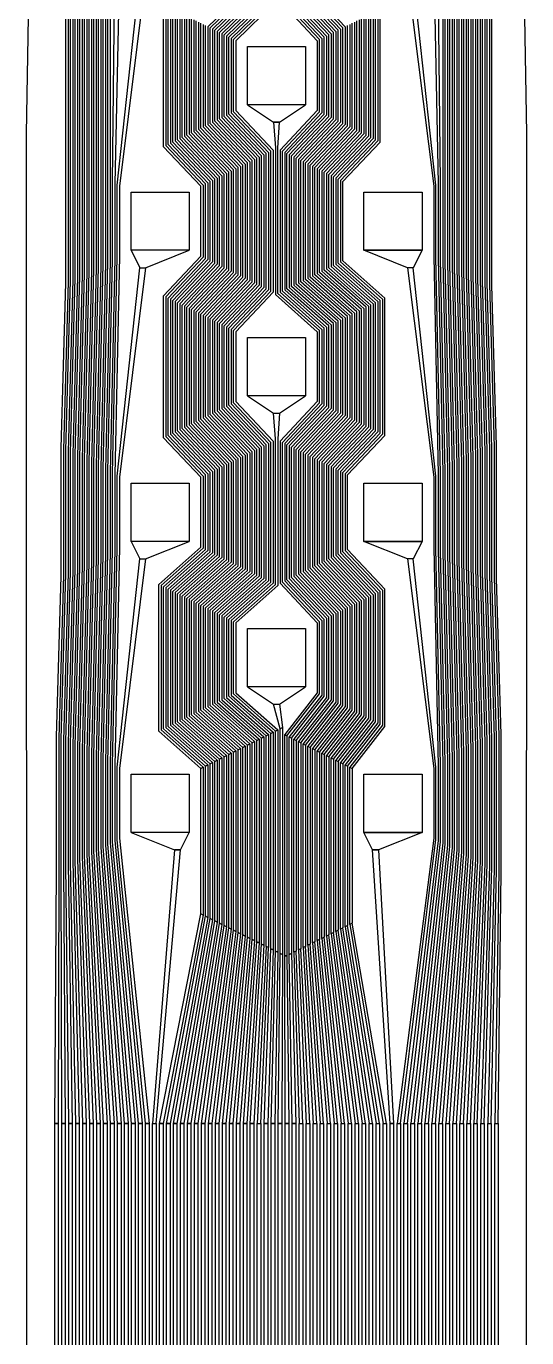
# Model space of a CAD drawing. Header units: inches. Extents: x 115980 to 170179, y 57000 to 74333.
# Drawn here: x 120793.8 to 120879.8, y 66283.9 to 66509.2 of the extents above; entities that cross this region are included whole.
import ezdxf

# ---------------------------------------------------------------- set-up
doc = ezdxf.new("R2010")
doc.units = ezdxf.units.IN
doc.header["$MEASUREMENT"] = 0
for name, color, linetype in [('metal', 221, 'Continuous'), ('nitride window', 40, 'Continuous'), ('profile', 140, 'Continuous')]:
    doc.layers.add(name, color=color, linetype=linetype)

msp = doc.modelspace()

# ---------------------------------------------------------------- linework, layer by layer
at = {"layer": 'metal'}
for points in [[(120813.32, 66567.69), (120814.32, 66567.69), (120809.82, 66531.69), (120809.82, 66519.69), (120809.02, 66482.09), (120809.02, 66469.29), (120808.22, 66432.49), (120808.22, 66418.89), (120807.42, 66382.89), (120807.42, 66368.49), (120811.32, 66320.69), (120810.72, 66320.69), (120807.02, 66368.29), (120807.02, 66383.09), (120807.82, 66418.69), (120807.82, 66432.69), (120808.62, 66469.09), (120808.62, 66482.29), (120809.02, 66519.29), (120809.02, 66532.09), (120813.32, 66567.69)], [(120860.32, 66567.69), (120859.32, 66567.69), (120863.82, 66531.69), (120863.82, 66519.69), (120864.62, 66482.09), (120864.62, 66469.29), (120865.42, 66432.49), (120865.42, 66418.89), (120866.22, 66382.89), (120866.22, 66368.49), (120861.12, 66320.69), (120861.72, 66320.69), (120866.62, 66368.29), (120866.62, 66383.09), (120865.82, 66418.69), (120865.82, 66432.69), (120865.02, 66469.09), (120865.02, 66482.29), (120864.62, 66519.29), (120864.62, 66532.09), (120860.32, 66567.69)], [(120813.32, 66517.69), (120814.32, 66517.69), (120809.82, 66481.69), (120809.82, 66469.69), (120809.02, 66432.09), (120809.02, 66419.29), (120808.22, 66382.49), (120808.22, 66368.89), (120812.52, 66320.69), (120811.92, 66320.69), (120807.82, 66368.69), (120807.82, 66382.69), (120808.62, 66419.09), (120808.62, 66432.29), (120809.42, 66469.49), (120809.42, 66481.89), (120813.32, 66517.69)], [(120860.32, 66517.69), (120859.32, 66517.69), (120863.82, 66481.69), (120863.82, 66469.69), (120864.62, 66432.09), (120864.62, 66419.29), (120865.42, 66382.49), (120865.42, 66368.89), (120859.92, 66320.69), (120860.52, 66320.69), (120865.82, 66368.69), (120865.82, 66382.69), (120865.02, 66419.09), (120865.02, 66432.29), (120864.22, 66469.49), (120864.22, 66481.89), (120860.32, 66517.69)], [(120831.82, 66505.69), (120841.82, 66505.69), (120841.82, 66495.69), (120831.82, 66495.69)], [(120841.82, 66495.69), (120831.82, 66495.69), (120836.32, 66492.69), (120837.32, 66492.69), (120841.82, 66495.69)], [(120837.32, 66492.69), (120836.32, 66492.69), (120836.62, 66488.29), (120836.62, 66463.09), (120843.82, 66456.69), (120843.82, 66444.69), (120837.42, 66437.89), (120837.42, 66413.49), (120843.82, 66406.69), (120843.82, 66394.69), (120838.22, 66387.49), (120838.62, 66387.29), (120844.22, 66394.49), (120844.22, 66406.89), (120837.82, 66413.69), (120837.82, 66437.69), (120844.22, 66444.49), (120844.22, 66456.89), (120837.02, 66463.29), (120837.02, 66488.29), (120837.32, 66492.69)], [(120811.82, 66480.69), (120821.82, 66480.69), (120821.82, 66470.69), (120811.82, 66470.69)], [(120851.82, 66480.69), (120861.82, 66480.69), (120861.82, 66470.69), (120851.82, 66470.69)], [(120821.82, 66470.69), (120811.82, 66470.69), (120813.32, 66467.69), (120814.32, 66467.69), (120821.82, 66470.69)], [(120851.82, 66470.69), (120861.82, 66470.69), (120860.32, 66467.69), (120859.32, 66467.69), (120851.82, 66470.69)], [(120813.32, 66467.69), (120814.32, 66467.69), (120809.82, 66431.69), (120809.82, 66419.69), (120809.02, 66382.09), (120809.02, 66369.29), (120813.72, 66320.69), (120813.12, 66320.69), (120808.62, 66369.09), (120808.62, 66382.29), (120809.42, 66419.49), (120809.42, 66431.89), (120813.32, 66467.69)], [(120860.32, 66467.69), (120859.32, 66467.69), (120863.82, 66431.69), (120863.82, 66419.69), (120864.62, 66382.09), (120864.62, 66369.29), (120858.72, 66320.69), (120859.32, 66320.69), (120865.02, 66369.09), (120865.02, 66382.29), (120864.22, 66419.49), (120864.22, 66431.89), (120860.32, 66467.69)], [(120831.82, 66455.69), (120841.82, 66455.69), (120841.82, 66445.69), (120831.82, 66445.69)], [(120841.82, 66445.69), (120831.82, 66445.69), (120836.32, 66442.69), (120837.32, 66442.69), (120841.82, 66445.69)], [(120836.32, 66442.69), (120837.32, 66442.69), (120837.02, 66438.29), (120837.02, 66413.09), (120829.82, 66406.69), (120829.82, 66394.69), (120837.02, 66388.29), (120836.62, 66388.09), (120829.42, 66394.49), (120829.42, 66406.89), (120836.62, 66413.29), (120836.62, 66438.29), (120836.32, 66442.69)], [(120811.82, 66430.69), (120821.82, 66430.69), (120821.82, 66420.69), (120811.82, 66420.69)], [(120851.82, 66430.69), (120861.82, 66430.69), (120861.82, 66420.69), (120851.82, 66420.69)], [(120821.82, 66420.69), (120811.82, 66420.69), (120813.32, 66417.69), (120814.32, 66417.69), (120821.82, 66420.69)], [(120851.82, 66420.69), (120861.82, 66420.69), (120860.32, 66417.69), (120859.32, 66417.69), (120851.82, 66420.69)], [(120813.32, 66417.69), (120814.32, 66417.69), (120809.82, 66381.69), (120809.82, 66369.69), (120814.92, 66320.69), (120814.32, 66320.69), (120809.42, 66369.49), (120809.42, 66381.89), (120813.32, 66417.69)], [(120860.32, 66417.69), (120859.32, 66417.69), (120863.82, 66381.69), (120863.82, 66369.69), (120857.52, 66320.69), (120858.12, 66320.69), (120864.22, 66369.49), (120864.22, 66381.89), (120860.32, 66417.69)], [(120831.82, 66405.69), (120841.82, 66405.69), (120841.82, 66395.69), (120831.82, 66395.69)], [(120841.82, 66395.69), (120831.82, 66395.69), (120836.32, 66392.69), (120837.32, 66392.69), (120841.82, 66395.69)], [(120836.32, 66392.69), (120837.32, 66392.69), (120837.82, 66388.69), (120837.42, 66388.49)], [(120834.22, 66386.89), (120834.62, 66387.09), (120834.62, 66351.29), (120834.22, 66351.49)], [(120835.02, 66387.29), (120835.42, 66387.49), (120835.42, 66350.89), (120835.02, 66351.09)], [(120835.82, 66387.69), (120836.22, 66387.89), (120836.22, 66350.49), (120835.82, 66350.69)], [(120836.62, 66388.09), (120837.02, 66388.29), (120837.02, 66350.09), (120836.62, 66350.29)], [(120837.42, 66388.49), (120837.82, 66388.69), (120837.82, 66349.69), (120837.42, 66349.89)], [(120838.22, 66387.49), (120838.62, 66387.29), (120838.62, 66349.49), (120838.22, 66349.49)], [(120839.02, 66387.09), (120839.42, 66386.89), (120839.42, 66349.89), (120839.02, 66349.69)], [(120830.22, 66384.89), (120830.62, 66385.09), (120830.62, 66353.29), (120830.22, 66353.49)], [(120831.02, 66385.29), (120831.42, 66385.49), (120831.42, 66352.89), (120831.02, 66353.09)], [(120831.82, 66385.69), (120832.22, 66385.89), (120832.22, 66352.49), (120831.82, 66352.69)], [(120832.62, 66386.09), (120833.02, 66386.29), (120833.02, 66352.09), (120832.62, 66352.29)], [(120833.42, 66386.49), (120833.82, 66386.69), (120833.82, 66351.69), (120833.42, 66351.89)], [(120839.82, 66386.69), (120840.22, 66386.49), (120840.22, 66350.29), (120839.82, 66350.09)], [(120840.62, 66386.29), (120841.02, 66386.09), (120841.02, 66350.69), (120840.62, 66350.49)], [(120841.42, 66385.89), (120841.82, 66385.69), (120841.82, 66351.09), (120841.42, 66350.89)], [(120842.22, 66385.49), (120842.62, 66385.29), (120842.62, 66351.49), (120842.22, 66351.29)], [(120843.02, 66385.09), (120843.42, 66384.89), (120843.42, 66351.89), (120843.02, 66351.69)], [(120825.42, 66382.49), (120825.82, 66382.69), (120825.82, 66355.69), (120825.42, 66355.89)], [(120826.22, 66382.89), (120826.62, 66383.09), (120826.62, 66355.29), (120826.22, 66355.49)], [(120827.02, 66383.29), (120827.42, 66383.49), (120827.42, 66354.89), (120827.02, 66355.09)], [(120827.82, 66383.69), (120828.22, 66383.89), (120828.22, 66354.49), (120827.82, 66354.69)], [(120828.62, 66384.09), (120829.02, 66384.29), (120829.02, 66354.09), (120828.62, 66354.29)], [(120829.42, 66384.49), (120829.82, 66384.69), (120829.82, 66353.69), (120829.42, 66353.89)], [(120843.82, 66384.69), (120844.22, 66384.49), (120844.22, 66352.29), (120843.82, 66352.09)], [(120844.62, 66384.29), (120845.02, 66384.09), (120845.02, 66352.69), (120844.62, 66352.49)], [(120845.42, 66383.89), (120845.82, 66383.69), (120845.82, 66353.09), (120845.42, 66352.89)], [(120846.22, 66383.49), (120846.62, 66383.29), (120846.62, 66353.49), (120846.22, 66353.29)], [(120847.02, 66383.09), (120847.42, 66382.89), (120847.42, 66353.89), (120847.02, 66353.69)], [(120847.82, 66382.69), (120848.22, 66382.49), (120848.22, 66354.29), (120847.82, 66354.09)], [(120811.82, 66380.69), (120821.82, 66380.69), (120821.82, 66370.69), (120811.82, 66370.69)], [(120823.82, 66381.69), (120824.22, 66381.89), (120824.22, 66356.49), (120823.82, 66356.69)], [(120824.62, 66382.09), (120825.02, 66382.29), (120825.02, 66356.09), (120824.62, 66356.29)], [(120848.62, 66382.29), (120849.02, 66382.09), (120849.02, 66354.69), (120848.62, 66354.49)], [(120849.42, 66381.89), (120849.82, 66381.69), (120849.82, 66355.09), (120849.42, 66354.89)], [(120851.82, 66380.69), (120861.82, 66380.69), (120861.82, 66370.69), (120851.82, 66370.69)], [(120821.82, 66370.69), (120811.82, 66370.69), (120819.32, 66367.69), (120820.32, 66367.69), (120821.82, 66370.69)], [(120851.82, 66370.69), (120861.82, 66370.69), (120854.32, 66367.69), (120853.32, 66367.69), (120851.82, 66370.69)], [(120820.32, 66367.69), (120819.32, 66367.69), (120815.52, 66320.69), (120816.12, 66320.69)], [(120853.32, 66367.69), (120854.32, 66367.69), (120856.92, 66320.69), (120856.32, 66320.69)], [(120823.82, 66356.69), (120824.22, 66356.49), (120817.32, 66320.69), (120816.72, 66320.69)], [(120824.62, 66356.29), (120825.02, 66356.09), (120818.52, 66320.69), (120817.92, 66320.69)], [(120825.42, 66355.89), (120825.82, 66355.69), (120819.72, 66320.69), (120819.12, 66320.69)], [(120826.22, 66355.49), (120826.62, 66355.29), (120820.92, 66320.69), (120820.32, 66320.69)], [(120827.02, 66355.09), (120827.42, 66354.89), (120822.12, 66320.69), (120821.52, 66320.69)], [(120827.82, 66354.69), (120828.22, 66354.49), (120823.32, 66320.69), (120822.72, 66320.69)], [(120828.62, 66354.29), (120829.02, 66354.09), (120824.52, 66320.69), (120823.92, 66320.69)], [(120829.42, 66353.89), (120829.82, 66353.69), (120825.72, 66320.69), (120825.12, 66320.69)], [(120830.22, 66353.49), (120830.62, 66353.29), (120826.92, 66320.69), (120826.32, 66320.69)], [(120846.62, 66353.49), (120846.22, 66353.29), (120850.32, 66320.69), (120850.92, 66320.69)], [(120847.42, 66353.89), (120847.02, 66353.69), (120851.52, 66320.69), (120852.12, 66320.69)], [(120848.22, 66354.29), (120847.82, 66354.09), (120852.72, 66320.69), (120853.32, 66320.69)], [(120849.02, 66354.69), (120848.62, 66354.49), (120853.92, 66320.69), (120854.52, 66320.69)], [(120849.82, 66355.09), (120849.42, 66354.89), (120855.12, 66320.69), (120855.72, 66320.69)], [(120831.02, 66353.09), (120831.42, 66352.89), (120828.12, 66320.69), (120827.52, 66320.69)], [(120831.82, 66352.69), (120832.22, 66352.49), (120829.32, 66320.69), (120828.72, 66320.69)], [(120832.62, 66352.29), (120833.02, 66352.09), (120830.52, 66320.69), (120829.92, 66320.69)], [(120831.72, 66320.69), (120831.12, 66320.69), (120833.42, 66351.89), (120833.82, 66351.69)], [(120834.22, 66351.49), (120834.62, 66351.29), (120832.92, 66320.69), (120832.32, 66320.69)], [(120833.52, 66320.69), (120834.12, 66320.69), (120835.42, 66350.89), (120835.02, 66351.09)], [(120841.82, 66351.09), (120841.42, 66350.89), (120843.12, 66320.69), (120843.72, 66320.69)], [(120842.62, 66351.49), (120842.22, 66351.29), (120844.32, 66320.69), (120844.92, 66320.69)], [(120843.42, 66351.89), (120843.02, 66351.69), (120845.52, 66320.69), (120846.12, 66320.69)], [(120844.22, 66352.29), (120843.82, 66352.09), (120846.72, 66320.69), (120847.32, 66320.69)], [(120845.02, 66352.69), (120844.62, 66352.49), (120847.92, 66320.69), (120848.52, 66320.69)], [(120845.82, 66353.09), (120845.42, 66352.89), (120849.12, 66320.69), (120849.72, 66320.69)], [(120835.82, 66350.69), (120836.22, 66350.49), (120835.32, 66320.69), (120834.72, 66320.69)], [(120836.62, 66350.29), (120837.02, 66350.09), (120836.52, 66320.69), (120835.92, 66320.69)], [(120837.42, 66349.89), (120837.82, 66349.69), (120837.72, 66320.69), (120837.12, 66320.69)], [(120838.22, 66349.49), (120838.62, 66349.49), (120838.92, 66320.69), (120838.32, 66320.69)], [(120839.02, 66349.69), (120839.42, 66349.89), (120840.12, 66320.69), (120839.52, 66320.69)], [(120840.72, 66320.69), (120841.32, 66320.69), (120840.22, 66350.29), (120839.82, 66350.09)], [(120841.02, 66350.69), (120840.62, 66350.49), (120841.92, 66320.69), (120842.52, 66320.69)], [(120798.72, 66320.69), (120799.32, 66320.69), (120799.32, 60510.69), (120798.72, 60510.69)], [(120799.92, 66320.69), (120800.52, 66320.69), (120800.52, 60510.69), (120799.92, 60510.69)], [(120801.12, 66320.69), (120801.72, 66320.69), (120801.72, 60510.69), (120801.12, 60510.69)], [(120802.32, 66320.69), (120802.92, 66320.69), (120802.92, 60510.69), (120802.32, 60510.69)], [(120803.52, 66320.69), (120804.12, 66320.69), (120804.12, 60510.69), (120803.52, 60510.69)], [(120804.72, 66320.69), (120805.32, 66320.69), (120805.32, 60510.69), (120804.72, 60510.69)], [(120805.92, 66320.69), (120806.52, 66320.69), (120806.52, 60510.69), (120805.92, 60510.69)], [(120807.12, 66320.69), (120807.72, 66320.69), (120807.72, 60510.69), (120807.12, 60510.69)], [(120808.32, 66320.69), (120808.92, 66320.69), (120808.92, 60510.69), (120808.32, 60510.69)], [(120809.52, 66320.69), (120810.12, 66320.69), (120810.12, 60510.69), (120809.52, 60510.69)], [(120810.72, 66320.69), (120811.32, 66320.69), (120811.32, 60510.69), (120810.72, 60510.69)], [(120811.92, 66320.69), (120812.52, 66320.69), (120812.52, 60510.69), (120811.92, 60510.69)], [(120813.12, 66320.69), (120813.72, 66320.69), (120813.72, 60510.69), (120813.12, 60510.69)], [(120814.32, 66320.69), (120814.92, 66320.69), (120814.92, 60510.69), (120814.32, 60510.69)], [(120815.52, 66320.69), (120816.12, 66320.69), (120816.12, 60510.69), (120815.52, 60510.69)], [(120816.72, 66320.69), (120817.32, 66320.69), (120817.32, 60510.69), (120816.72, 60510.69)], [(120817.92, 66320.69), (120818.52, 66320.69), (120818.52, 60510.69), (120817.92, 60510.69)], [(120819.12, 66320.69), (120819.72, 66320.69), (120819.72, 60510.69), (120819.12, 60510.69)], [(120820.32, 66320.69), (120820.92, 66320.69), (120820.92, 60510.69), (120820.32, 60510.69)], [(120821.52, 66320.69), (120822.12, 66320.69), (120822.12, 60510.69), (120821.52, 60510.69)], [(120822.72, 66320.69), (120823.32, 66320.69), (120823.32, 60510.69), (120822.72, 60510.69)], [(120823.92, 66320.69), (120824.52, 66320.69), (120824.52, 60510.69), (120823.92, 60510.69)], [(120825.12, 66320.69), (120825.72, 66320.69), (120825.72, 60510.69), (120825.12, 60510.69)], [(120826.32, 66320.69), (120826.92, 66320.69), (120826.92, 60510.69), (120826.32, 60510.69)], [(120827.52, 66320.69), (120828.12, 66320.69), (120828.12, 60510.69), (120827.52, 60510.69)], [(120828.72, 66320.69), (120829.32, 66320.69), (120829.32, 60510.69), (120828.72, 60510.69)], [(120829.92, 66320.69), (120830.52, 66320.69), (120830.52, 60510.69), (120829.92, 60510.69)], [(120831.12, 66320.69), (120831.72, 66320.69), (120831.72, 60510.69), (120831.12, 60510.69)], [(120832.32, 66320.69), (120832.92, 66320.69), (120832.92, 60510.69), (120832.32, 60510.69)], [(120833.52, 66320.69), (120834.12, 66320.69), (120834.12, 60510.69), (120833.52, 60510.69)], [(120834.72, 66320.69), (120835.32, 66320.69), (120835.32, 60510.69), (120834.72, 60510.69)], [(120835.92, 66320.69), (120836.52, 66320.69), (120836.52, 60510.69), (120835.92, 60510.69)], [(120837.12, 66320.69), (120837.72, 66320.69), (120837.72, 60510.69), (120837.12, 60510.69)], [(120838.32, 66320.69), (120838.92, 66320.69), (120838.92, 60510.69), (120838.32, 60510.69)], [(120839.52, 66320.69), (120840.12, 66320.69), (120840.12, 60510.69), (120839.52, 60510.69)], [(120840.72, 66320.69), (120841.32, 66320.69), (120841.32, 60510.69), (120840.72, 60510.69)], [(120841.92, 66320.69), (120842.52, 66320.69), (120842.52, 60510.69), (120841.92, 60510.69)], [(120843.12, 66320.69), (120843.72, 66320.69), (120843.72, 60510.69), (120843.12, 60510.69)], [(120844.32, 66320.69), (120844.92, 66320.69), (120844.92, 60510.69), (120844.32, 60510.69)], [(120845.52, 66320.69), (120846.12, 66320.69), (120846.12, 60510.69), (120845.52, 60510.69)], [(120846.72, 66320.69), (120847.32, 66320.69), (120847.32, 60510.69), (120846.72, 60510.69)], [(120847.92, 66320.69), (120848.52, 66320.69), (120848.52, 60510.69), (120847.92, 60510.69)], [(120849.12, 66320.69), (120849.72, 66320.69), (120849.72, 60510.69), (120849.12, 60510.69)], [(120850.32, 66320.69), (120850.92, 66320.69), (120850.92, 60510.69), (120850.32, 60510.69)], [(120851.52, 66320.69), (120852.12, 66320.69), (120852.12, 60510.69), (120851.52, 60510.69)], [(120852.72, 66320.69), (120853.32, 66320.69), (120853.32, 60510.69), (120852.72, 60510.69)], [(120853.92, 66320.69), (120854.52, 66320.69), (120854.52, 60510.69), (120853.92, 60510.69)], [(120855.12, 66320.69), (120855.72, 66320.69), (120855.72, 60510.69), (120855.12, 60510.69)], [(120856.32, 66320.69), (120856.92, 66320.69), (120856.92, 60510.69), (120856.32, 60510.69)], [(120857.52, 66320.69), (120858.12, 66320.69), (120858.12, 60510.69), (120857.52, 60510.69)], [(120858.72, 66320.69), (120859.32, 66320.69), (120859.32, 60510.69), (120858.72, 60510.69)], [(120859.92, 66320.69), (120860.52, 66320.69), (120860.52, 60510.69), (120859.92, 60510.69)], [(120861.12, 66320.69), (120861.72, 66320.69), (120861.72, 60510.69), (120861.12, 60510.69)], [(120862.32, 66320.69), (120862.92, 66320.69), (120862.92, 60510.69), (120862.32, 60510.69)], [(120863.52, 66320.69), (120864.12, 66320.69), (120864.12, 60510.69), (120863.52, 60510.69)], [(120864.72, 66320.69), (120865.32, 66320.69), (120865.32, 60510.69), (120864.72, 60510.69)], [(120865.92, 66320.69), (120866.52, 66320.69), (120866.52, 60510.69), (120865.92, 60510.69)], [(120867.12, 66320.69), (120867.72, 66320.69), (120867.72, 60510.69), (120867.12, 60510.69)], [(120868.32, 66320.69), (120868.92, 66320.69), (120868.92, 60510.69), (120868.32, 60510.69)], [(120869.52, 66320.69), (120870.12, 66320.69), (120870.12, 60510.69), (120869.52, 60510.69)], [(120870.72, 66320.69), (120871.32, 66320.69), (120871.32, 60510.69), (120870.72, 60510.69)], [(120871.92, 66320.69), (120872.52, 66320.69), (120872.52, 60510.69), (120871.92, 60510.69)], [(120873.12, 66320.69), (120873.72, 66320.69), (120873.72, 60510.69), (120873.12, 60510.69)], [(120874.32, 66320.69), (120874.92, 66320.69), (120874.92, 60510.69), (120874.32, 60510.69)]]:
    msp.add_lwpolyline(points, close=True, dxfattribs=at)
for points in [[(120805.82, 66517.69), (120805.82, 66483.69), (120805.82, 66467.69), (120805.02, 66434.09), (120805.02, 66417.29), (120804.22, 66384.49), (120804.22, 66366.89), (120806.52, 66320.69), (120805.92, 66320.69), (120803.82, 66366.69), (120803.82, 66384.69), (120804.62, 66417.09), (120804.62, 66434.29), (120805.42, 66467.49), (120805.42, 66483.89), (120805.42, 66517.49)], [(120806.62, 66518.09), (120806.62, 66483.29), (120806.62, 66468.09), (120805.82, 66433.69), (120805.82, 66417.69), (120805.02, 66384.09), (120805.02, 66367.29), (120807.72, 66320.69), (120807.12, 66320.69), (120804.62, 66367.09), (120804.62, 66384.29), (120805.42, 66417.49), (120805.42, 66433.89), (120806.22, 66467.89), (120806.22, 66483.49), (120806.22, 66517.89)], [(120807.42, 66518.49), (120807.42, 66482.89), (120807.42, 66468.49), (120806.62, 66433.29), (120806.62, 66418.09), (120805.82, 66383.69), (120805.82, 66367.69), (120808.92, 66320.69), (120808.32, 66320.69), (120805.42, 66367.49), (120805.42, 66383.89), (120806.22, 66417.89), (120806.22, 66433.49), (120807.02, 66468.29), (120807.02, 66483.09), (120807.02, 66518.29)], [(120808.22, 66518.89), (120808.22, 66482.49), (120808.22, 66468.89), (120807.42, 66432.89), (120807.42, 66418.49), (120806.62, 66383.29), (120806.62, 66368.09), (120810.12, 66320.69), (120809.52, 66320.69), (120806.22, 66367.89), (120806.22, 66383.49), (120807.02, 66418.29), (120807.02, 66433.09), (120807.82, 66468.69), (120807.82, 66482.69), (120807.82, 66518.69)], [(120865.42, 66518.89), (120865.42, 66482.49), (120865.42, 66468.89), (120866.22, 66432.89), (120866.22, 66418.49), (120867.02, 66383.29), (120867.02, 66368.09), (120862.32, 66320.69), (120862.92, 66320.69), (120867.42, 66367.89), (120867.42, 66383.49), (120866.62, 66418.29), (120866.62, 66433.09), (120865.82, 66468.69), (120865.82, 66482.69), (120865.82, 66518.69)], [(120866.22, 66518.49), (120866.22, 66482.89), (120866.22, 66468.49), (120867.02, 66433.29), (120867.02, 66418.09), (120867.82, 66383.69), (120867.82, 66367.69), (120863.52, 66320.69), (120864.12, 66320.69), (120868.22, 66367.49), (120868.22, 66383.89), (120867.42, 66417.89), (120867.42, 66433.49), (120866.62, 66468.29), (120866.62, 66483.09), (120866.62, 66518.29)], [(120867.02, 66518.09), (120867.02, 66483.29), (120867.02, 66468.09), (120867.82, 66433.69), (120867.82, 66417.69), (120868.62, 66384.09), (120868.62, 66367.29), (120864.72, 66320.69), (120865.32, 66320.69), (120869.02, 66367.09), (120869.02, 66384.29), (120868.22, 66417.49), (120868.22, 66433.89), (120867.42, 66467.89), (120867.42, 66483.49), (120867.42, 66517.89)], [(120867.82, 66517.69), (120867.82, 66483.69), (120867.82, 66467.69), (120868.62, 66434.09), (120868.62, 66417.29), (120869.42, 66384.49), (120869.42, 66366.89), (120865.92, 66320.69), (120866.52, 66320.69), (120869.82, 66366.69), (120869.82, 66384.69), (120869.02, 66417.09), (120869.02, 66434.29), (120868.22, 66467.49), (120868.22, 66483.89), (120868.22, 66517.49)], [(120801.82, 66515.69), (120801.82, 66485.69), (120801.82, 66465.69), (120801.02, 66436.09), (120801.02, 66415.29), (120800.22, 66386.49), (120800.22, 66364.89), (120800.52, 66320.69), (120799.92, 66320.69), (120799.82, 66364.69), (120799.82, 66386.69), (120800.62, 66415.09), (120800.62, 66436.29), (120801.42, 66465.49), (120801.42, 66485.89), (120801.42, 66515.49)], [(120802.62, 66516.09), (120802.62, 66485.29), (120802.62, 66466.09), (120801.82, 66435.69), (120801.82, 66415.69), (120801.02, 66386.09), (120801.02, 66365.29), (120801.72, 66320.69), (120801.12, 66320.69), (120800.62, 66365.09), (120800.62, 66386.29), (120801.42, 66415.49), (120801.42, 66435.89), (120802.22, 66465.89), (120802.22, 66485.49), (120802.22, 66515.89)], [(120803.42, 66516.49), (120803.42, 66484.89), (120803.42, 66466.49), (120802.62, 66435.29), (120802.62, 66416.09), (120801.82, 66385.69), (120801.82, 66365.69), (120802.92, 66320.69), (120802.32, 66320.69), (120801.42, 66365.49), (120801.42, 66385.89), (120802.22, 66415.89), (120802.22, 66435.49), (120803.02, 66466.29), (120803.02, 66485.09), (120803.02, 66516.29)], [(120804.22, 66516.89), (120804.22, 66484.49), (120804.22, 66466.89), (120803.42, 66434.89), (120803.42, 66416.49), (120802.62, 66385.29), (120802.62, 66366.09), (120804.12, 66320.69), (120803.52, 66320.69), (120802.22, 66365.89), (120802.22, 66385.49), (120803.02, 66416.29), (120803.02, 66435.09), (120803.82, 66466.69), (120803.82, 66484.69), (120803.82, 66516.69)], [(120805.02, 66517.29), (120805.02, 66484.09), (120805.02, 66467.29), (120804.22, 66434.49), (120804.22, 66416.89), (120803.42, 66384.89), (120803.42, 66366.49), (120805.32, 66320.69), (120804.72, 66320.69), (120803.02, 66366.29), (120803.02, 66385.09), (120803.82, 66416.69), (120803.82, 66434.69), (120804.62, 66467.09), (120804.62, 66484.29), (120804.62, 66517.09)], [(120831.82, 66515.69), (120825.02, 66509.09), (120825.02, 66492.29), (120831.42, 66485.49), (120831.42, 66465.89), (120825.02, 66459.09), (120825.02, 66442.29), (120831.42, 66435.49), (120831.42, 66415.89), (120824.22, 66409.49), (120824.22, 66391.89), (120831.42, 66385.49), (120831.02, 66385.29), (120823.82, 66391.69), (120823.82, 66409.69), (120831.02, 66416.09), (120831.02, 66435.29), (120824.62, 66442.09), (120824.62, 66459.29), (120831.02, 66466.09), (120831.02, 66485.29), (120824.62, 66492.09), (120824.62, 66509.29)], [(120832.62, 66515.29), (120825.82, 66508.69), (120825.82, 66492.69), (120832.22, 66485.89), (120832.22, 66465.49), (120825.82, 66458.69), (120825.82, 66442.69), (120832.22, 66435.89), (120832.22, 66415.49), (120825.02, 66409.09), (120825.02, 66392.29), (120832.22, 66385.89), (120831.82, 66385.69), (120824.62, 66392.09), (120824.62, 66409.29), (120831.82, 66415.69), (120831.82, 66435.69), (120825.42, 66442.49), (120825.42, 66458.89), (120831.82, 66465.69), (120831.82, 66485.69), (120825.42, 66492.49), (120825.42, 66508.89), (120832.22, 66515.49)], [(120841.42, 66515.49), (120847.82, 66508.69), (120847.82, 66492.69), (120841.42, 66485.89), (120841.42, 66465.49), (120848.62, 66459.09), (120848.62, 66442.29), (120842.22, 66435.49), (120842.22, 66415.89), (120848.62, 66409.09), (120848.62, 66392.29), (120843.02, 66385.09), (120843.42, 66384.89), (120849.02, 66392.09), (120849.02, 66409.29), (120842.62, 66416.09), (120842.62, 66435.29), (120849.02, 66442.09), (120849.02, 66459.29), (120841.82, 66465.69), (120841.82, 66485.69), (120848.22, 66492.49), (120848.22, 66508.89), (120841.82, 66515.69)], [(120842.22, 66515.89), (120848.62, 66509.09), (120848.62, 66492.29), (120842.22, 66485.49), (120842.22, 66465.89), (120849.42, 66459.49), (120849.42, 66441.89), (120843.02, 66435.09), (120843.02, 66416.29), (120849.42, 66409.49), (120849.42, 66391.89), (120843.82, 66384.69), (120844.22, 66384.49), (120849.82, 66391.69), (120849.82, 66409.69), (120843.42, 66416.49), (120843.42, 66434.89), (120849.82, 66441.69), (120849.82, 66459.69), (120842.62, 66466.09), (120842.62, 66485.29), (120849.02, 66492.09), (120849.02, 66509.29)], [(120868.62, 66517.29), (120868.62, 66484.09), (120868.62, 66467.29), (120869.42, 66434.49), (120869.42, 66416.89), (120870.22, 66384.89), (120870.22, 66366.49), (120867.12, 66320.69), (120867.72, 66320.69), (120870.62, 66366.29), (120870.62, 66385.09), (120869.82, 66416.69), (120869.82, 66434.69), (120869.02, 66467.09), (120869.02, 66484.29), (120869.02, 66517.09)], [(120869.42, 66516.89), (120869.42, 66484.49), (120869.42, 66466.89), (120870.22, 66434.89), (120870.22, 66416.49), (120871.02, 66385.29), (120871.02, 66366.09), (120868.32, 66320.69), (120868.92, 66320.69), (120871.42, 66365.89), (120871.42, 66385.49), (120870.62, 66416.29), (120870.62, 66435.09), (120869.82, 66466.69), (120869.82, 66484.69), (120869.82, 66516.69)], [(120870.22, 66516.49), (120870.22, 66484.89), (120870.22, 66466.49), (120871.02, 66435.29), (120871.02, 66416.09), (120871.82, 66385.69), (120871.82, 66365.69), (120869.52, 66320.69), (120870.12, 66320.69), (120872.22, 66365.49), (120872.22, 66385.89), (120871.42, 66415.89), (120871.42, 66435.49), (120870.62, 66466.29), (120870.62, 66485.09), (120870.62, 66516.29)], [(120871.02, 66516.09), (120871.02, 66485.29), (120871.02, 66466.09), (120871.82, 66435.69), (120871.82, 66415.69), (120872.62, 66386.09), (120872.62, 66365.29), (120870.72, 66320.69), (120871.32, 66320.69), (120873.02, 66365.09), (120873.02, 66386.29), (120872.22, 66415.49), (120872.22, 66435.89), (120871.42, 66465.89), (120871.42, 66485.49), (120871.42, 66515.89)], [(120871.82, 66515.69), (120871.82, 66485.69), (120871.82, 66465.69), (120872.62, 66436.09), (120872.62, 66415.29), (120873.42, 66386.49), (120873.42, 66364.89), (120871.92, 66320.69), (120872.52, 66320.69), (120873.82, 66364.69), (120873.82, 66386.69), (120873.02, 66415.09), (120873.02, 66436.29), (120872.22, 66465.49), (120872.22, 66485.89), (120872.22, 66515.49)], [(120801.02, 66515.29), (120801.02, 66486.09), (120801.02, 66465.29), (120800.22, 66436.49), (120800.22, 66414.89), (120799.42, 66386.89), (120799.42, 66364.49), (120799.32, 66320.69), (120798.72, 66320.69), (120799.02, 66364.29), (120799.02, 66387.09), (120799.82, 66414.69), (120799.82, 66436.69), (120800.62, 66465.09), (120800.62, 66486.29), (120800.62, 66515.09)], [(120833.42, 66514.89), (120826.62, 66508.29), (120826.62, 66493.09), (120833.02, 66486.29), (120833.02, 66465.09), (120826.62, 66458.29), (120826.62, 66443.09), (120833.02, 66436.29), (120833.02, 66415.09), (120825.82, 66408.69), (120825.82, 66392.69), (120833.02, 66386.29), (120832.62, 66386.09), (120825.42, 66392.49), (120825.42, 66408.89), (120832.62, 66415.29), (120832.62, 66436.09), (120826.22, 66442.89), (120826.22, 66458.49), (120832.62, 66465.29), (120832.62, 66486.09), (120826.22, 66492.89), (120826.22, 66508.49), (120833.02, 66515.09)], [(120834.22, 66514.49), (120827.42, 66507.89), (120827.42, 66493.49), (120833.82, 66486.69), (120833.82, 66464.69), (120827.42, 66457.89), (120827.42, 66443.49), (120833.82, 66436.69), (120833.82, 66414.69), (120826.62, 66408.29), (120826.62, 66393.09), (120833.82, 66386.69), (120833.42, 66386.49), (120826.22, 66392.89), (120826.22, 66408.49), (120833.42, 66414.89), (120833.42, 66436.49), (120827.02, 66443.29), (120827.02, 66458.09), (120833.42, 66464.89), (120833.42, 66486.49), (120827.02, 66493.29), (120827.02, 66508.09), (120833.82, 66514.69)], [(120835.02, 66514.09), (120828.22, 66507.49), (120828.22, 66493.89), (120834.62, 66487.09), (120834.62, 66464.29), (120828.22, 66457.49), (120828.22, 66443.89), (120834.62, 66437.09), (120834.62, 66414.29), (120827.42, 66407.89), (120827.42, 66393.49), (120834.62, 66387.09), (120834.22, 66386.89), (120827.02, 66393.29), (120827.02, 66408.09), (120834.22, 66414.49), (120834.22, 66436.89), (120827.82, 66443.69), (120827.82, 66457.69), (120834.22, 66464.49), (120834.22, 66486.89), (120827.82, 66493.69), (120827.82, 66507.69), (120834.62, 66514.29)], [(120835.82, 66513.69), (120829.02, 66507.09), (120829.02, 66494.29), (120835.42, 66487.49), (120835.42, 66463.89), (120829.02, 66457.09), (120829.02, 66444.29), (120835.42, 66437.49), (120835.42, 66413.89), (120828.22, 66407.49), (120828.22, 66393.89), (120835.42, 66387.49), (120835.02, 66387.29), (120827.82, 66393.69), (120827.82, 66407.69), (120835.02, 66414.09), (120835.02, 66437.29), (120828.62, 66444.09), (120828.62, 66457.29), (120835.02, 66464.09), (120835.02, 66487.29), (120828.62, 66494.09), (120828.62, 66507.29), (120835.42, 66513.89)], [(120836.62, 66513.29), (120829.82, 66506.69), (120829.82, 66494.69), (120836.22, 66487.89), (120836.22, 66463.49), (120829.82, 66456.69), (120829.82, 66444.69), (120836.22, 66437.89), (120836.22, 66413.49), (120829.02, 66407.09), (120829.02, 66394.29), (120836.22, 66387.89), (120835.82, 66387.69), (120828.62, 66394.09), (120828.62, 66407.29), (120835.82, 66413.69), (120835.82, 66437.69), (120829.42, 66444.49), (120829.42, 66456.89), (120835.82, 66463.69), (120835.82, 66487.69), (120829.42, 66494.49), (120829.42, 66506.89), (120836.22, 66513.49)], [(120837.42, 66513.49), (120843.82, 66506.69), (120843.82, 66494.69), (120837.42, 66487.89), (120837.42, 66463.49), (120844.62, 66457.09), (120844.62, 66444.29), (120838.22, 66437.49), (120838.22, 66413.89), (120844.62, 66407.09), (120844.62, 66394.29), (120839.02, 66387.09), (120839.42, 66386.89), (120845.02, 66394.09), (120845.02, 66407.29), (120838.62, 66414.09), (120838.62, 66437.29), (120845.02, 66444.09), (120845.02, 66457.29), (120837.82, 66463.69), (120837.82, 66487.69), (120844.22, 66494.49), (120844.22, 66506.89), (120837.82, 66513.69)], [(120838.22, 66513.89), (120844.62, 66507.09), (120844.62, 66494.29), (120838.22, 66487.49), (120838.22, 66463.89), (120845.42, 66457.49), (120845.42, 66443.89), (120839.02, 66437.09), (120839.02, 66414.29), (120845.42, 66407.49), (120845.42, 66393.89), (120839.82, 66386.69), (120840.22, 66386.49), (120845.82, 66393.69), (120845.82, 66407.69), (120839.42, 66414.49), (120839.42, 66436.89), (120845.82, 66443.69), (120845.82, 66457.69), (120838.62, 66464.09), (120838.62, 66487.29), (120845.02, 66494.09), (120845.02, 66507.29), (120838.62, 66514.09)], [(120839.02, 66514.29), (120845.42, 66507.49), (120845.42, 66493.89), (120839.02, 66487.09), (120839.02, 66464.29), (120846.22, 66457.89), (120846.22, 66443.49), (120839.82, 66436.69), (120839.82, 66414.69), (120846.22, 66407.89), (120846.22, 66393.49), (120840.62, 66386.29), (120841.02, 66386.09), (120846.62, 66393.29), (120846.62, 66408.09), (120840.22, 66414.89), (120840.22, 66436.49), (120846.62, 66443.29), (120846.62, 66458.09), (120839.42, 66464.49), (120839.42, 66486.89), (120845.82, 66493.69), (120845.82, 66507.69), (120839.42, 66514.49)], [(120839.82, 66514.69), (120846.22, 66507.89), (120846.22, 66493.49), (120839.82, 66486.69), (120839.82, 66464.69), (120847.02, 66458.29), (120847.02, 66443.09), (120840.62, 66436.29), (120840.62, 66415.09), (120847.02, 66408.29), (120847.02, 66393.09), (120841.42, 66385.89), (120841.82, 66385.69), (120847.42, 66392.89), (120847.42, 66408.49), (120841.02, 66415.29), (120841.02, 66436.09), (120847.42, 66442.89), (120847.42, 66458.49), (120840.22, 66464.89), (120840.22, 66486.49), (120846.62, 66493.29), (120846.62, 66508.09), (120840.22, 66514.89)], [(120840.62, 66515.09), (120847.02, 66508.29), (120847.02, 66493.09), (120840.62, 66486.29), (120840.62, 66465.09), (120847.82, 66458.69), (120847.82, 66442.69), (120841.42, 66435.89), (120841.42, 66415.49), (120847.82, 66408.69), (120847.82, 66392.69), (120842.22, 66385.49), (120842.62, 66385.29), (120848.22, 66392.49), (120848.22, 66408.89), (120841.82, 66415.69), (120841.82, 66435.69), (120848.22, 66442.49), (120848.22, 66458.89), (120841.02, 66465.29), (120841.02, 66486.09), (120847.42, 66492.89), (120847.42, 66508.49), (120841.02, 66515.29)], [(120872.62, 66515.29), (120872.62, 66486.09), (120872.62, 66465.29), (120873.42, 66436.49), (120873.42, 66414.89), (120874.22, 66386.89), (120874.22, 66364.49), (120873.12, 66320.69), (120873.72, 66320.69), (120874.62, 66364.29), (120874.62, 66387.09), (120873.82, 66414.69), (120873.82, 66436.69), (120873.02, 66465.09), (120873.02, 66486.29), (120873.02, 66515.09)], [(120873.42, 66514.89), (120873.42, 66486.49), (120873.42, 66464.89), (120874.22, 66436.89), (120874.22, 66414.49), (120875.02, 66387.29), (120875.02, 66364.09), (120874.32, 66320.69), (120874.92, 66320.69), (120875.42, 66363.89), (120875.42, 66387.49), (120874.62, 66414.29), (120874.62, 66437.09), (120873.82, 66464.69), (120873.82, 66486.69), (120873.82, 66514.69)], [(120817.82, 66512.69), (120817.82, 66488.69), (120824.22, 66481.89), (120824.22, 66469.49), (120817.82, 66462.69), (120817.82, 66438.69), (120824.22, 66431.89), (120824.22, 66419.49), (120817.02, 66413.09), (120817.02, 66388.29), (120824.22, 66381.89), (120823.82, 66381.69), (120816.62, 66388.09), (120816.62, 66413.29), (120823.82, 66419.69), (120823.82, 66431.69), (120817.42, 66438.49), (120817.42, 66462.89), (120823.82, 66469.69), (120823.82, 66481.69), (120817.42, 66488.49), (120817.42, 66512.89)], [(120818.62, 66512.29), (120818.62, 66489.09), (120825.02, 66482.29), (120825.02, 66469.09), (120818.62, 66462.29), (120818.62, 66439.09), (120825.02, 66432.29), (120825.02, 66419.09), (120817.82, 66412.69), (120817.82, 66388.69), (120825.02, 66382.29), (120824.62, 66382.09), (120817.42, 66388.49), (120817.42, 66412.89), (120824.62, 66419.29), (120824.62, 66432.09), (120818.22, 66438.89), (120818.22, 66462.49), (120824.62, 66469.29), (120824.62, 66482.09), (120818.22, 66488.89), (120818.22, 66512.49)], [(120819.42, 66511.89), (120819.42, 66489.49), (120825.82, 66482.69), (120825.82, 66468.69), (120819.42, 66461.89), (120819.42, 66439.49), (120825.82, 66432.69), (120825.82, 66418.69), (120818.62, 66412.29), (120818.62, 66389.09), (120825.82, 66382.69), (120825.42, 66382.49), (120818.22, 66388.89), (120818.22, 66412.49), (120825.42, 66418.89), (120825.42, 66432.49), (120819.02, 66439.29), (120819.02, 66462.09), (120825.42, 66468.89), (120825.42, 66482.49), (120819.02, 66489.29), (120819.02, 66512.09)], [(120820.22, 66511.49), (120820.22, 66489.89), (120826.62, 66483.09), (120826.62, 66468.29), (120820.22, 66461.49), (120820.22, 66439.89), (120826.62, 66433.09), (120826.62, 66418.29), (120819.42, 66411.89), (120819.42, 66389.49), (120826.62, 66383.09), (120826.22, 66382.89), (120819.02, 66389.29), (120819.02, 66412.09), (120826.22, 66418.49), (120826.22, 66432.89), (120819.82, 66439.69), (120819.82, 66461.69), (120826.22, 66468.49), (120826.22, 66482.89), (120819.82, 66489.69), (120819.82, 66511.69)], [(120821.02, 66511.09), (120821.02, 66490.29), (120827.42, 66483.49), (120827.42, 66467.89), (120821.02, 66461.09), (120821.02, 66440.29), (120827.42, 66433.49), (120827.42, 66417.89), (120820.22, 66411.49), (120820.22, 66389.89), (120827.42, 66383.49), (120827.02, 66383.29), (120819.82, 66389.69), (120819.82, 66411.69), (120827.02, 66418.09), (120827.02, 66433.29), (120820.62, 66440.09), (120820.62, 66461.29), (120827.02, 66468.09), (120827.02, 66483.29), (120820.62, 66490.09), (120820.62, 66511.29)], [(120821.82, 66510.69), (120821.82, 66490.69), (120828.22, 66483.89), (120828.22, 66467.49), (120821.82, 66460.69), (120821.82, 66440.69), (120828.22, 66433.89), (120828.22, 66417.49), (120821.02, 66411.09), (120821.02, 66390.29), (120828.22, 66383.89), (120827.82, 66383.69), (120820.62, 66390.09), (120820.62, 66411.29), (120827.82, 66417.69), (120827.82, 66433.69), (120821.42, 66440.49), (120821.42, 66460.89), (120827.82, 66467.69), (120827.82, 66483.69), (120821.42, 66490.49), (120821.42, 66510.89)], [(120851.82, 66510.69), (120851.82, 66490.69), (120845.42, 66483.89), (120845.42, 66467.49), (120852.62, 66461.09), (120852.62, 66440.29), (120846.22, 66433.49), (120846.22, 66417.89), (120852.62, 66411.09), (120852.62, 66390.29), (120847.02, 66383.09), (120847.42, 66382.89), (120853.02, 66390.09), (120853.02, 66411.29), (120846.62, 66418.09), (120846.62, 66433.29), (120853.02, 66440.09), (120853.02, 66461.29), (120845.82, 66467.69), (120845.82, 66483.69), (120852.22, 66490.49), (120852.22, 66510.89)], [(120852.62, 66511.09), (120852.62, 66490.29), (120846.22, 66483.49), (120846.22, 66467.89), (120853.42, 66461.49), (120853.42, 66439.89), (120847.02, 66433.09), (120847.02, 66418.29), (120853.42, 66411.49), (120853.42, 66389.89), (120847.82, 66382.69), (120848.22, 66382.49), (120853.82, 66389.69), (120853.82, 66411.69), (120847.42, 66418.49), (120847.42, 66432.89), (120853.82, 66439.69), (120853.82, 66461.69), (120846.62, 66468.09), (120846.62, 66483.29), (120853.02, 66490.09), (120853.02, 66511.29)], [(120853.42, 66511.49), (120853.42, 66489.89), (120847.02, 66483.09), (120847.02, 66468.29), (120854.22, 66461.89), (120854.22, 66439.49), (120847.82, 66432.69), (120847.82, 66418.69), (120854.22, 66411.89), (120854.22, 66389.49), (120848.62, 66382.29), (120849.02, 66382.09), (120854.62, 66389.29), (120854.62, 66412.09), (120848.22, 66418.89), (120848.22, 66432.49), (120854.62, 66439.29), (120854.62, 66462.09), (120847.42, 66468.49), (120847.42, 66482.89), (120853.82, 66489.69), (120853.82, 66511.69)], [(120854.22, 66511.89), (120854.22, 66489.49), (120847.82, 66482.69), (120847.82, 66468.69), (120855.02, 66462.29), (120855.02, 66439.09), (120848.62, 66432.29), (120848.62, 66419.09), (120855.02, 66412.29), (120855.02, 66389.09), (120849.42, 66381.89), (120849.82, 66381.69), (120855.42, 66388.89), (120855.42, 66412.49), (120849.02, 66419.29), (120849.02, 66432.09), (120855.42, 66438.89), (120855.42, 66462.49), (120848.22, 66468.89), (120848.22, 66482.49), (120854.62, 66489.29), (120854.62, 66512.09)], [(120822.62, 66510.29), (120822.62, 66491.09), (120829.02, 66484.29), (120829.02, 66467.09), (120822.62, 66460.29), (120822.62, 66441.09), (120829.02, 66434.29), (120829.02, 66417.09), (120821.82, 66410.69), (120821.82, 66390.69), (120829.02, 66384.29), (120828.62, 66384.09), (120821.42, 66390.49), (120821.42, 66410.89), (120828.62, 66417.29), (120828.62, 66434.09), (120822.22, 66440.89), (120822.22, 66460.49), (120828.62, 66467.29), (120828.62, 66484.09), (120822.22, 66490.89), (120822.22, 66510.49)], [(120823.42, 66509.89), (120823.42, 66491.49), (120829.82, 66484.69), (120829.82, 66466.69), (120823.42, 66459.89), (120823.42, 66441.49), (120829.82, 66434.69), (120829.82, 66416.69), (120822.62, 66410.29), (120822.62, 66391.09), (120829.82, 66384.69), (120829.42, 66384.49), (120822.22, 66390.89), (120822.22, 66410.49), (120829.42, 66416.89), (120829.42, 66434.49), (120823.02, 66441.29), (120823.02, 66460.09), (120829.42, 66466.89), (120829.42, 66484.49), (120823.02, 66491.29), (120823.02, 66510.09)], [(120824.22, 66509.49), (120824.22, 66491.89), (120830.62, 66485.09), (120830.62, 66466.29), (120824.22, 66459.49), (120824.22, 66441.89), (120830.62, 66435.09), (120830.62, 66416.29), (120823.42, 66409.89), (120823.42, 66391.49), (120830.62, 66385.09), (120830.22, 66384.89), (120823.02, 66391.29), (120823.02, 66410.09), (120830.22, 66416.49), (120830.22, 66434.89), (120823.82, 66441.69), (120823.82, 66459.69), (120830.22, 66466.49), (120830.22, 66484.89), (120823.82, 66491.69), (120823.82, 66509.69)], [(120849.42, 66509.49), (120849.42, 66491.89), (120843.02, 66485.09), (120843.02, 66466.29), (120850.22, 66459.89), (120850.22, 66441.49), (120843.82, 66434.69), (120843.82, 66416.69), (120850.22, 66409.89), (120850.22, 66391.49), (120844.62, 66384.29), (120845.02, 66384.09), (120850.62, 66391.29), (120850.62, 66410.09), (120844.22, 66416.89), (120844.22, 66434.49), (120850.62, 66441.29), (120850.62, 66460.09), (120843.42, 66466.49), (120843.42, 66484.89), (120849.82, 66491.69), (120849.82, 66509.69)], [(120850.22, 66509.89), (120850.22, 66491.49), (120843.82, 66484.69), (120843.82, 66466.69), (120851.02, 66460.29), (120851.02, 66441.09), (120844.62, 66434.29), (120844.62, 66417.09), (120851.02, 66410.29), (120851.02, 66391.09), (120845.42, 66383.89), (120845.82, 66383.69), (120851.42, 66390.89), (120851.42, 66410.49), (120845.02, 66417.29), (120845.02, 66434.09), (120851.42, 66440.89), (120851.42, 66460.49), (120844.22, 66466.89), (120844.22, 66484.49), (120850.62, 66491.29), (120850.62, 66510.09)], [(120851.02, 66510.29), (120851.02, 66491.09), (120844.62, 66484.29), (120844.62, 66467.09), (120851.82, 66460.69), (120851.82, 66440.69), (120845.42, 66433.89), (120845.42, 66417.49), (120851.82, 66410.69), (120851.82, 66390.69), (120846.22, 66383.49), (120846.62, 66383.29), (120852.22, 66390.49), (120852.22, 66410.89), (120845.82, 66417.69), (120845.82, 66433.69), (120852.22, 66440.49), (120852.22, 66460.89), (120845.02, 66467.29), (120845.02, 66484.09), (120851.42, 66490.89), (120851.42, 66510.49)]]:
    msp.add_lwpolyline(points, dxfattribs=at)
at = {"layer": 'nitride window'}
for points in [[(120831.82, 66505.69), (120841.82, 66505.69), (120841.82, 66495.69), (120831.82, 66495.69)], [(120811.82, 66480.69), (120821.82, 66480.69), (120821.82, 66470.69), (120811.82, 66470.69)], [(120851.82, 66480.69), (120861.82, 66480.69), (120861.82, 66470.69), (120851.82, 66470.69)], [(120831.82, 66455.69), (120841.82, 66455.69), (120841.82, 66445.69), (120831.82, 66445.69)], [(120811.82, 66430.69), (120821.82, 66430.69), (120821.82, 66420.69), (120811.82, 66420.69)], [(120851.82, 66430.69), (120861.82, 66430.69), (120861.82, 66420.69), (120851.82, 66420.69)], [(120831.82, 66405.69), (120841.82, 66405.69), (120841.82, 66395.69), (120831.82, 66395.69)], [(120811.82, 66380.69), (120821.82, 66380.69), (120821.82, 66370.69), (120811.82, 66370.69)], [(120851.82, 66380.69), (120861.82, 66380.69), (120861.82, 66370.69), (120851.82, 66370.69)]]:
    msp.add_lwpolyline(points, close=True, dxfattribs=at)
at = {"layer": 'profile'}
msp.add_lwpolyline([(120836.82, 67509.29), (120811.82, 67380.69), (120807.82, 67330.69), (120793.82, 66490.69), (120794.32, 63800.62), (120879.31, 63800.62), (120879.82, 66490.69), (120865.82, 67330.69), (120861.82, 67380.69)], close=True, dxfattribs=at)

doc.saveas('drawing.dxf')
